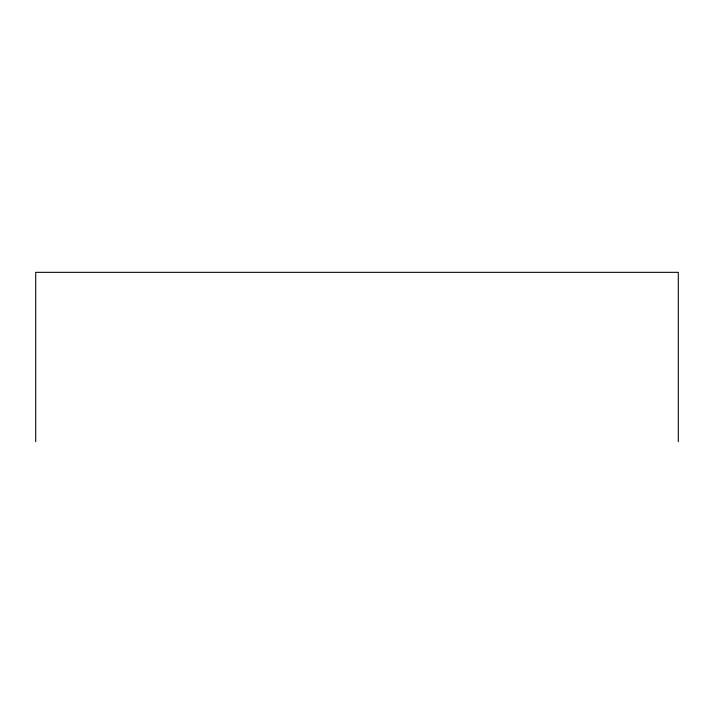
<?xml version="1.0" encoding="UTF-8"?>
<svg xmlns="http://www.w3.org/2000/svg" width="714" height="714" viewBox="0 0 714 714"><rect width="100%" height="100%" fill="white"/><g stroke="black" fill="none" stroke-linecap="round" stroke-linejoin="round"><path stroke-width="1.07" d="M678.3 441.663L678.3 272.337L35.7 272.337L35.7 441.663"/></g></svg>
